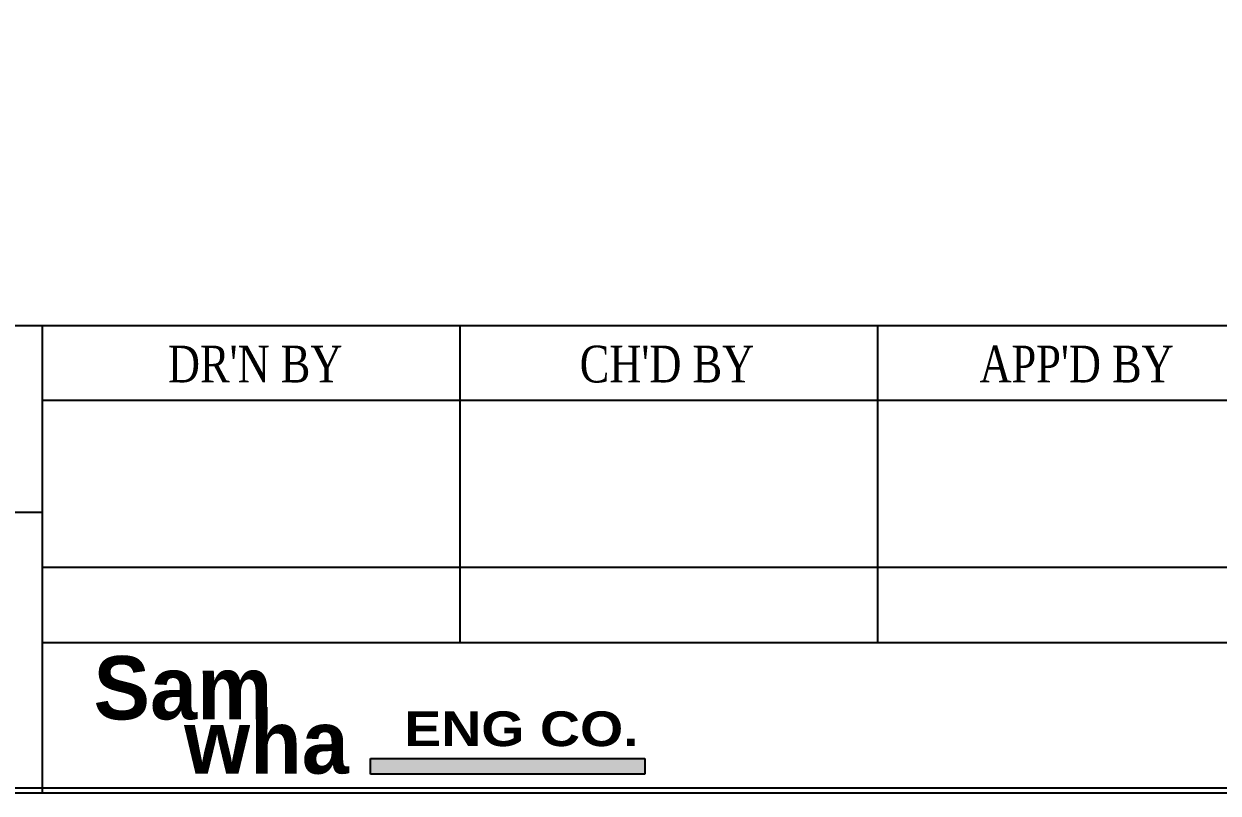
# Model space of a CAD drawing. Header units: millimetres. Extents: x 29 to 409, y 30 to 301.
# Drawn here: x 258.3 to 329.8, y 29.7 to 75.8 of the extents above; entities that cross this region are included whole.
import ezdxf
from ezdxf.enums import TextEntityAlignment as Align

# ---------------------------------------------------------------- set-up
doc = ezdxf.new("R2010")
doc.units = ezdxf.units.MM
for name, color, linetype in [('40', 4, 'Continuous'), ('70', 7, 'Continuous'), ('ASHADE', 7, 'Continuous')]:
    doc.layers.add(name, color=color, linetype=linetype)
doc.styles.add('SS', font='batang.ttc', dxfattribs={"width": 0.8})
doc.styles.get("Standard").update_dxf_attribs({"font": 'BareunDotumPro1.ttf'})

msp = doc.modelspace()

# ---------------------------------------------------------------- hatches: boundary and pattern name
at = {"layer": 'ASHADE'}
msp.add_hatch(color=5, dxfattribs=at).paths.add_polyline_path([(279.042, 30.877), (279.042, 31.812), (295.475, 31.812), (295.475, 30.877)])

# ---------------------------------------------------------------- linework, layer by layer
at = {"layer": '40', "color": 7}
for p, q in [((259.412, 29.737), (259.412, 57.737)), ((284.412, 38.737), (284.412, 57.737)), ((309.412, 38.737), (309.412, 57.737)), ((409.412, 53.237), (259.412, 53.237)), ((259.412, 46.537), (169.412, 46.537)), ((409.212, 43.237), (259.412, 43.237)), ((409.212, 38.737), (259.412, 38.737))]:
    msp.add_line(p, q, dxfattribs=at)
at = {"layer": '70', "color": 7}
msp.add_line((29.412, 57.737), (409.412, 57.737), dxfattribs=at)
for points in [[(409.412, 29.737), (29.412, 29.737), (29.412, 299.737), (409.412, 299.737)], [(409.112, 30.037), (29.712, 30.037), (29.712, 299.437), (409.112, 299.437)]]:
    msp.add_lwpolyline(points, close=True, dxfattribs=at)
at = {"layer": 'ASHADE', "color": 5}
for p, q in [((279.042, 31.812), (295.475, 31.812)), ((295.475, 30.877), (279.042, 30.877))]:
    msp.add_line(p, q, dxfattribs=at)
at = {"layer": 'ASHADE'}
for p, q in [((279.042, 30.877), (279.042, 31.812)), ((295.475, 31.812), (295.475, 30.877))]:
    msp.add_line(p, q, dxfattribs=at)

# ---------------------------------------------------------------- texts
at = {"layer": '40', "color": 7, "style": 'SS', "width": 0.8}
for s, p in [("DR'N BY", (272.136, 54.322)), ("CH'D BY", (296.791, 54.322)), ("APP'D BY", (321.316, 54.322))]:
    msp.add_text(s, height=2.2, dxfattribs=at).set_placement(p, align=Align.CENTER)
at = {"layer": 'ASHADE', "color": 20, "insert": (262.459, 37.939), "char_height": 3.7908, "width": 13.62244, "attachment_point": 1}
msp.add_mtext('{\\fPump Demi Bold LET|b0|i0|c0|p2;Sam}', dxfattribs=at)
at = {"layer": 'ASHADE', "color": 5, "insert": (267.886, 34.694), "char_height": 3.7908, "width": 13.62244, "attachment_point": 1}
msp.add_mtext('{\\fPump Demi Bold LET|b0|i0|c0|p2;wha}', dxfattribs=at)
at = {"layer": 'ASHADE', "insert": (281.057, 34.628), "char_height": 2.07925, "width": 36.99498, "attachment_point": 1}
msp.add_mtext('{\\fArial Black|b0|i0|c0|p34;ENG CO.}', dxfattribs=at)

doc.saveas('drawing.dxf')
